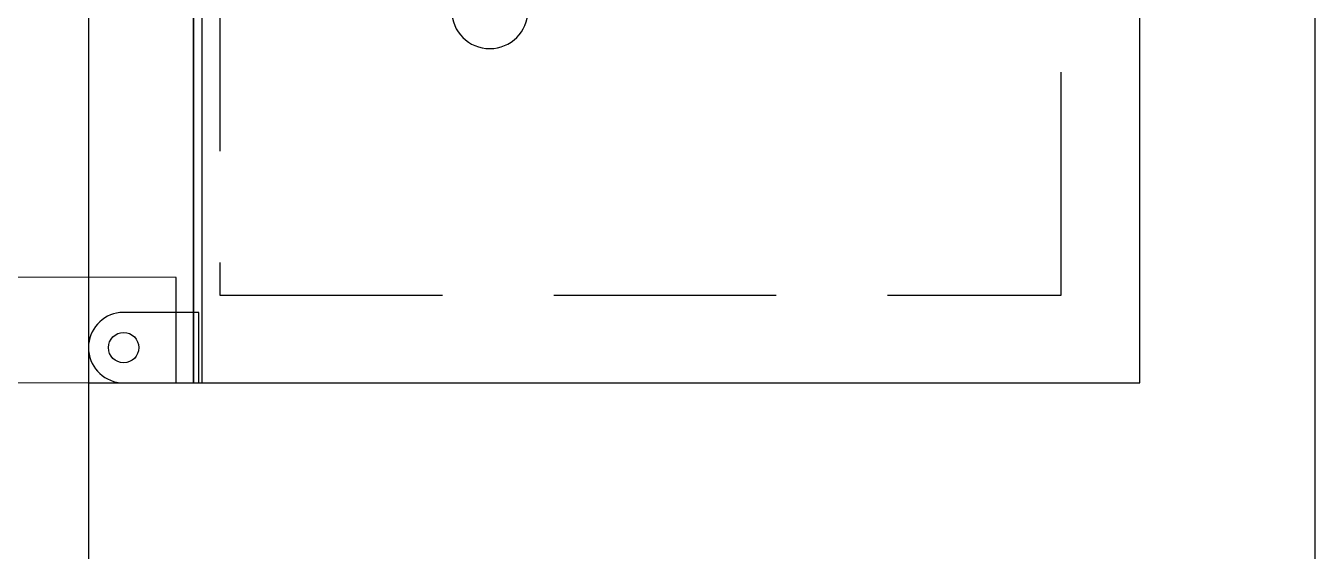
# Model space of a CAD drawing. Header units: millimetres. Extents: x -10496 to -5455, y -188 to 7293.
# Drawn here: x -6228.5 to -6154.9, y 3243.9 to 3273.8 of the extents above; entities that cross this region are included whole.
import ezdxf

# ---------------------------------------------------------------- set-up
doc = ezdxf.new("R2010")
doc.units = ezdxf.units.MM
doc.linetypes.add('DASHED', pattern=[19.05, 12.7, -6.35])
doc.layers.add('GJC ALAN', color=2, linetype='Continuous')
doc.layers.add('Kıtc-002 Çizgi', color=7, linetype='Continuous')
doc.layers.add('GJC_duvar', color=10, linetype='Continuous', lineweight=30)
doc.layers.add('GJC_ölçüler', color=253, linetype='Continuous', lineweight=5)

# ---------------------------------------------------------------- blocks, each defined once
blk = doc.blocks.new('rölöveteyit')
at = {"layer": 'GJC_duvar'}
blk.add_lwpolyline([(32947.041, -28675.676), (32947.041, -28169.676)], dxfattribs=at)
blk = doc.blocks.new('A$C4ecd2cab')
at = {"layer": 'Kıtc-002 Çizgi'}
for points in [[(0, 64.997), (69, 64.997), (69, 124.997), (0, 124.997)], [(0, 70.997), (69, 70.997), (69, 71.497), (0, 71.497)]]:
    blk.add_lwpolyline(points, close=True, dxfattribs=at)
at = {"layer": 'Kıtc-002 Çizgi', "linetype": 'DASHED'}
blk.add_lwpolyline([(5, 72.497), (64, 72.497), (64, 120.497), (5, 120.497)], close=True, dxfattribs=at)
at = {"layer": 'Kıtc-002 Çizgi', "color": 8, "linetype": 'DASHED'}
blk.add_lwpolyline([(21.111, 85.726), (47.783, 85.726, 1), (47.783, 90.072)], format="xyb", dxfattribs=at)
at = {"layer": 'Kıtc-002 Çizgi'}
for points in [[(4, 64.997), (69, 64.997), (69, 70.997), (0, 70.997), (0, 66.997)], [(69, 66.797), (69, 71.297), (65, 71.297), (65, 66.797)]]:
    blk.add_lwpolyline(points, dxfattribs=at)
at = {"layer": 'Kıtc-002 Çizgi', "color": 8}
blk.add_lwpolyline([(68.923, 7), (69, 69.997), (63, 69.997), (62.923, 0), (66.923, 0)], dxfattribs=at)
at = {"layer": 'Kıtc-002 Çizgi'}
blk.add_circle((67, 67.008), 0.867, dxfattribs=at)
blk.add_arc((67, 67.008), 2.011, 186.02558, 353.97442, dxfattribs=at)
at = {"layer": 'Kıtc-002 Çizgi', "color": 8, "linetype": 'DASHED'}
blk.add_arc((67.116, 67.015), 67.146, 181.72215, 266.42032, dxfattribs=at)

msp = doc.modelspace()

# ---------------------------------------------------------------- linework, layer by layer
msp.add_lwpolyline([(-6184.882, 3054.298), (-6154.882, 3054.298), (-6154.882, 3339.298)])
at = {"layer": 'GJC_duvar'}
msp.add_lwpolyline([(-6154.882, 3054.298), (-6154.882, 3560.298)], dxfattribs=at)

# ---------------------------------------------------------------- next in the draw order: block references
at = {"layer": 'GJC_ölçüler'}
msp.add_blockref('rölöveteyit', (-39101.923, 31729.974), dxfattribs=at)

# ---------------------------------------------------------------- next in the draw order: linework, layer by layer
msp.add_lwpolyline([(-6224.882, 3179.994), (-6154.882, 3179.994), (-6154.882, 3339.994), (-6224.882, 3339.994)], close=True)
at = {"layer": 'GJC ALAN', "color": 40, "lineweight": 30, "true_color": 0xf8d731}
msp.add_lwpolyline([(-6189.382, 4719.298), (-6975.232, 4719.298), (-6974.835, 4329.325), (-6923.295, 4328.312), (-6909.38, 4329.307), (-6910.232, 2969.819), (-6184.882, 2969.819), (-6184.882, 3054.298), (-6154.882, 3054.298), (-6154.882, 3560.298), (-6184.882, 3560.298), (-6184.882, 3653.298), (-6154.882, 3653.298), (-6154.882, 4054.298), (-6184.882, 4054.298), (-6184.882, 4146.298), (-6159.882, 4146.298), (-6154.882, 4650.298), (-6189.382, 4650.298)], close=True, dxfattribs=at)

# ---------------------------------------------------------------- next in the draw order: block references
at = {"rotation": 270}
msp.add_blockref('A$C4ecd2cab', (-6289.88, 3322.466), dxfattribs=at)

doc.saveas('drawing.dxf')
